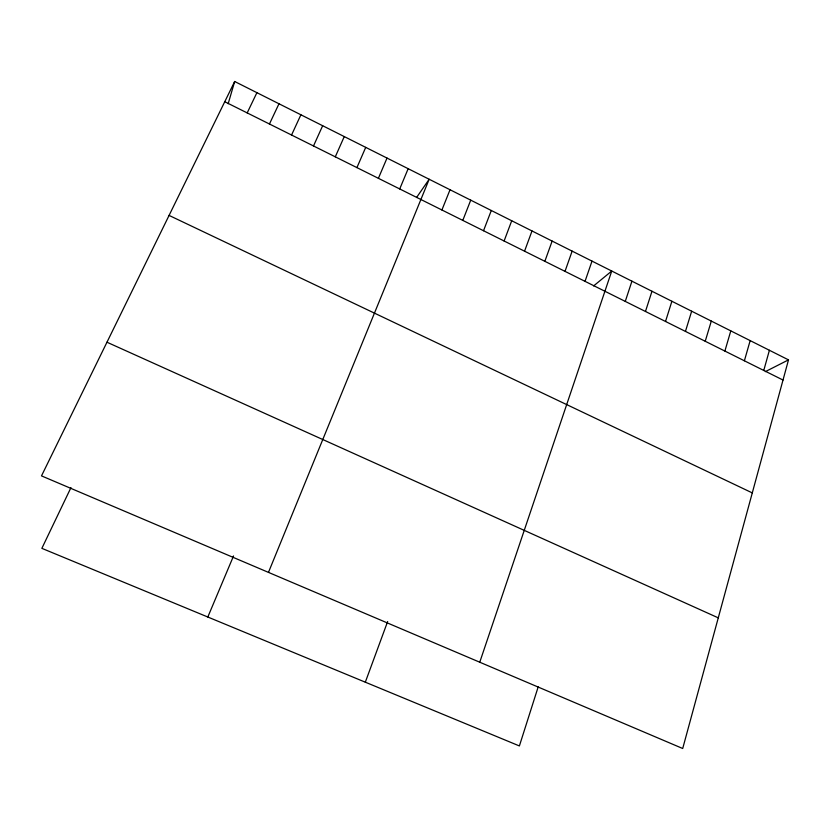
<?xml version="1.0" encoding="UTF-8"?>
<svg xmlns="http://www.w3.org/2000/svg" width="830" height="830" viewBox="0 0 830 830"><rect width="100%" height="100%" fill="white"/><g stroke="black" fill="none" stroke-linecap="round" stroke-linejoin="round"><path stroke-width="1.25" d="M788.5 359.878L682.706 748.504L41.5 475.881L234.672 81.496L788.5 359.878L765.353 371.632M763.766 370.45L769.4 350.281M744.386 360.791L750.164 340.611M228.177 103.729L234.672 81.496M724.88 351.059L730.794 330.88M705.23 341.265L711.3 321.075M685.445 331.409L691.66 311.209M665.525 321.469L671.885 301.269M538.193 686.866L519.393 745.942L41.863 548.35L70.955 487.625M645.47 311.468L651.975 291.257M625.27 301.394L631.931 281.183M479.761 662.216L611.741 271.037L593.626 285.914M585.036 281.339L592.008 261.118M565.012 271.358L572.14 251.127M544.854 261.305L552.137 241.074M365.314 682.187L387.651 621.504M524.55 251.189L531.999 230.948M504.111 240.991L511.716 220.759M483.527 230.73L491.298 210.488M462.798 220.396L470.735 200.155M441.913 209.99L450.026 189.748M268.474 572.378L429.172 179.259L416.567 197.499M399.718 188.95L408.163 168.708M207.822 617.012L233.541 555.944M378.397 178.315L387.019 158.074M356.921 167.608L365.719 147.367M335.289 156.829L344.263 136.587M313.501 145.966L322.663 125.724M291.558 135.02L300.896 114.789M269.449 124.002L278.984 103.771M247.195 112.901L256.906 92.669M106.966 342.219L718.272 617.852M169.081 215.416L752.291 492.906M224.764 101.727L783.012 380.047"/></g></svg>
